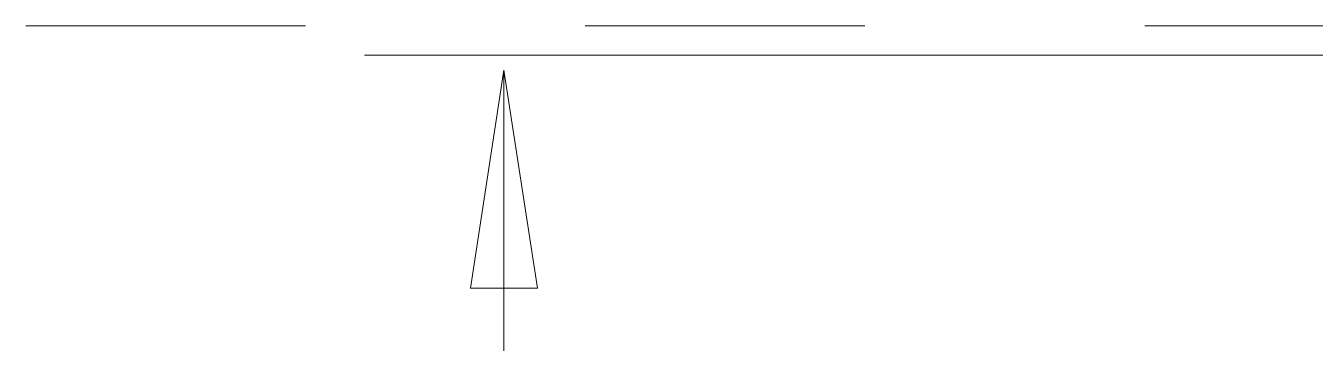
# Model space of a CAD drawing. Header units: inches. Extents: x -3.69 to 3.72, y -4.51 to 4.58.
# Drawn here: x -3.689 to -2.921, y -2.559 to -2.37 of the extents above; entities that cross this region are included whole.
import ezdxf

# ---------------------------------------------------------------- set-up
doc = ezdxf.new("R2010")
doc.units = ezdxf.units.IN
doc.header["$MEASUREMENT"] = 0
doc.linetypes.add('AI-Linetype-2', pattern=[0.333334, 0.166667, -0.166667])
doc.layers.add('Default', color=7, linetype='Continuous')

msp = doc.modelspace()

# ---------------------------------------------------------------- linework, layer by layer
at = {"layer": 'Default', "color": 6, "linetype": 'AI-Linetype-2', "lineweight": 18, "true_color": 0xff00ff}
msp.add_lwpolyline([(-3.68912, -2.36985), (-2.88821, -2.36985)], dxfattribs=at)
at = {"layer": 'Default', "color": 150, "lineweight": 18, "true_color": 0x0080ff}
for points in [[(-3.40426, -2.3962), (-3.38427, -2.52615), (-3.42425, -2.52615), (-3.40426, -2.3962)], [(-3.40426, -2.3962), (-3.38427, -2.52615), (-3.42425, -2.52615), (-3.40426, -2.3962)], [(-3.40426, -2.3962), (-3.40426, -2.61113)]]:
    msp.add_lwpolyline(points, dxfattribs=at)
msp.add_open_spline([(-2.14977, -2.38724), (-2.19879, -2.38724), (-2.24776, -2.38724), (-2.2968, -2.38724), (-2.32132, -2.38724), (-2.34584, -2.38724), (-2.37031, -2.38724), (-2.39476, -2.38724), (-2.41916, -2.38724), (-2.44382, -2.38724), (-2.46847, -2.38724), (-2.49337, -2.38724), (-2.51949, -2.38724), (-2.5456, -2.38724), (-2.57295, -2.38724), (-2.60106, -2.38724), (-2.65732, -2.38724), (-2.7167, -2.38724), (-2.77777, -2.38724), (-2.83883, -2.38724), (-2.90157, -2.38724), (-2.96434, -2.38724), (-3.02713, -2.38724), (-3.08994, -2.38724), (-3.15121, -2.38724), (-3.27372, -2.38724), (-3.39, -2.38724), (-3.48727, -2.38724)], degree=3, knots=[0, 0, 0, 0, 1, 1, 1, 2, 2, 2, 3, 3, 3, 4, 4, 4, 5, 5, 5, 6, 6, 6, 7, 7, 7, 8, 8, 8, 9, 9, 9, 9], dxfattribs=at)

doc.saveas('drawing.dxf')
